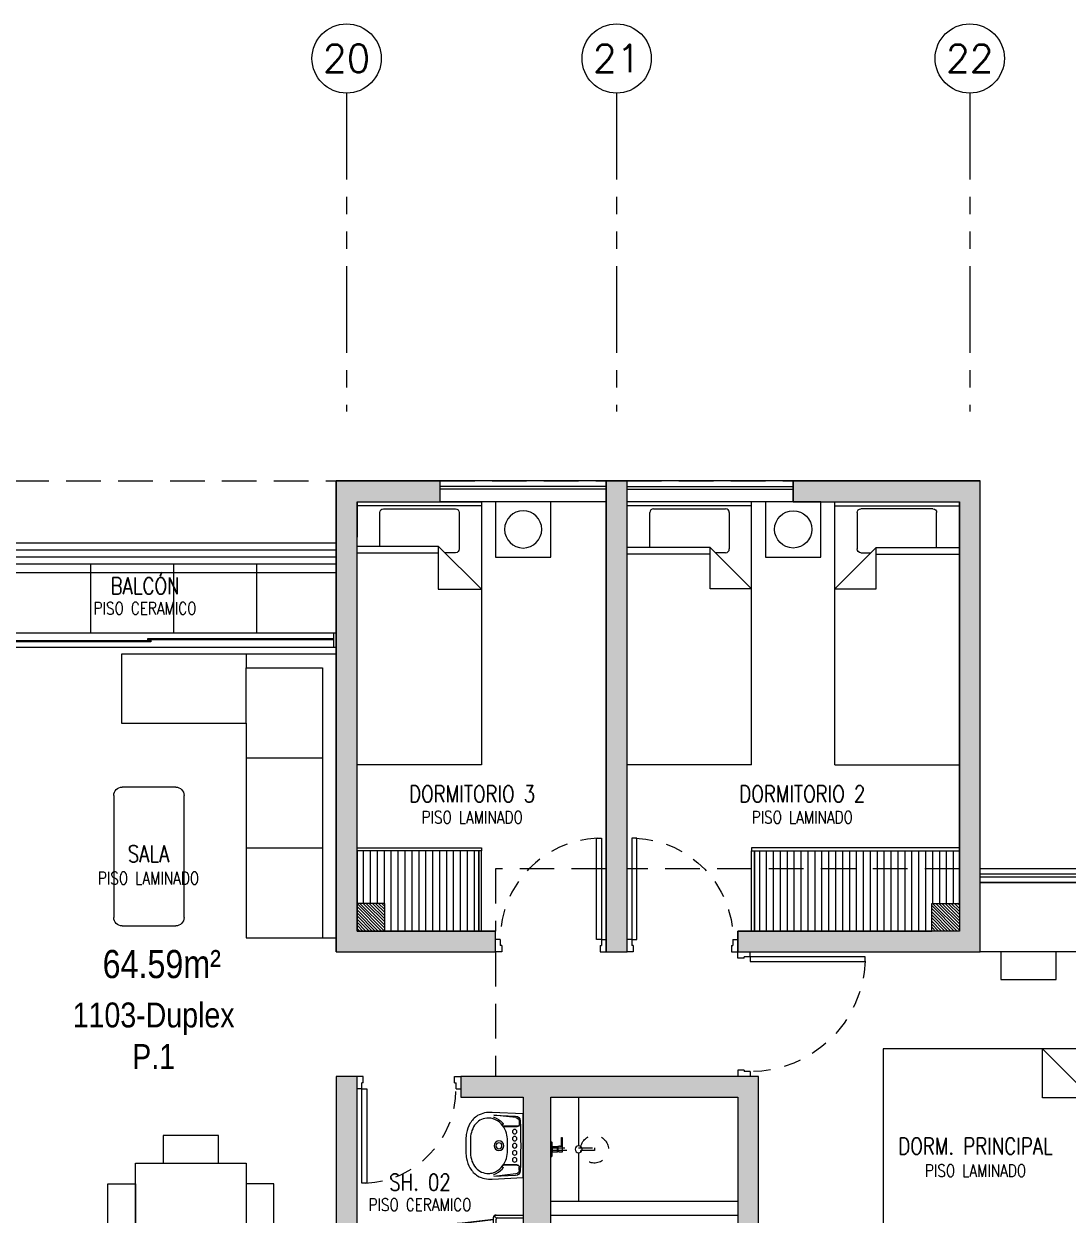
# Model space of a CAD drawing. Header units: millimetres. Extents: x 3765 to 3833, y 1327 to 1657.
# Drawn here: x 3810.27 to 3817.81, y 1415.29 to 1423.89 of the extents above; entities that cross this region are included whole.
import ezdxf
from ezdxf import colors
from ezdxf.entities.mleader import LeaderData, LeaderLine
from ezdxf.enums import TextEntityAlignment as Align
from ezdxf.math import Vec2, Vec3

# ---------------------------------------------------------------- set-up
doc = ezdxf.new("R2010")
doc.units = ezdxf.units.MM
for name, pattern in [('HIDDEN2', [0.1875, 0.125, -0.0625]), ('PHANTOM', [63.5, 31.75, -6.35, 6.35, -6.35, 6.35, -6.35]), ('PHANTOM2', [1.25, 0.625, -0.125, 0.125, -0.125, 0.125, -0.125]), ('X-REF_DP_Arquitectura$0$HIDDEN', [0.375, 0.25, -0.125])]:
    doc.linetypes.add(name, pattern=pattern)
doc.layers.get('0').update_dxf_attribs({"color": 251, "lineweight": 9})
doc.layers.get('DEFPOINTS').update_dxf_attribs({"color": 251, "lineweight": 9})
for name, color, linetype, lineweight in [('A-BARANDAS', 251, 'Continuous', 13), ('A-EJES', 251, 'PHANTOM', 13), ('A-HATCH', 251, 'Continuous', 13), ('A-LINEAS', 251, 'Continuous', 13), ('A-MOBILIARIO', 251, 'Continuous', 13), ('A-MURO BAJO', 251, 'Continuous', 13), ('A-MUROS', 251, 'Continuous', 13), ('A-NUMERACIONDEP', 251, 'Continuous', 13), ('A-SANITARIOS', 251, 'Continuous', 13), ('A-TEXTO-ACABADO PISO', 251, 'Continuous', 13), ('A-TEXTO-AMBIENTE', 251, 'Continuous', 13), ('A-ÁREA TEXTO', 251, 'Continuous', 13), ('A_20_Estructuras', 251, 'Continuous', 13), ('A_50_TextoAmbiente', 251, 'Continuous', 13), ('A_50_Vigas', 251, 'X-REF_DP_Arquitectura$0$HIDDEN', 13), ('A_60_HatchEstructuras', 251, 'Continuous', 13), ('DLP_MOBILIARIO FIJO', 251, 'Continuous', 13)]:
    doc.layers.add(name, color=color, linetype=linetype, lineweight=lineweight)
doc.styles.add('R80', font='ARIALN.TTF', dxfattribs={"height": 2.03})
doc.styles.add('R80-100', font='ARIALN.TTF', dxfattribs={"height": 0.2032})
doc.styles.add('ROMANS', font='romans.shx', dxfattribs={"width": 0.8})

# ---------------------------------------------------------------- blocks, each defined once
blk = doc.blocks.new('EF-P112')
at = {"layer": 'A_60_HatchEstructuras'}
h = blk.add_hatch(color=256, dxfattribs=at)
h.dxf.hatch_style = 1
h.paths.add_polyline_path([(-2.55, 0), (-2.7, 0), (-2.7, -3.4), (-2.55, -3.4)])
h.paths.add_polyline_path([(0, 0), (-1.35, 0), (-1.35, -0.15), (-0.15, -0.15), (-0.15, -3.25), (-1.75, -3.25), (-1.75, -3.4), (0, -3.4)])
h.paths.add_polyline_path([(-3.5, -3.25), (-4.5, -3.25), (-4.5, -0.15), (-3.9, -0.15), (-3.9, 0), (-4.65, 0), (-4.65, -3.4), (-3.5, -3.4)])
h = blk.add_hatch(color=256, dxfattribs=at)
h.dxf.hatch_style = 1
h.paths.add_polyline_path([(-1.6, -4.3), (-3.75, -4.3), (-3.75, -4.45), (-3.3, -4.45), (-3.3, -6.05), (-3.1, -6.05), (-3.1, -4.45), (-1.75, -4.45), (-1.75, -5.5), (-1.6, -5.5)], flags=17)
h.paths.add_polyline_path([(-1.6, -8.35), (-1.7468, -8.35), (-1.75, -8.35), (-1.75, -9.4), (-3.1, -9.4), (-3.1, -7.8), (-3.3, -7.8), (-3.3, -9.4), (-3.75, -9.4), (-3.75, -9.55), (-1.6, -9.55)], flags=17)
h.paths.add_polyline_path([(-4.5, -7), (-1.75, -7), (-1.75, -7.6), (-1.6, -7.6), (-1.6, -7), (1.2, -7), (1.2, -10.95), (1.15, -10.95), (1.15, -11.05), (1.35, -11.05), (1.35, -2.8), (1.15, -2.8), (1.15, -2.9), (1.2, -2.9), (1.2, -6.85), (-1.6, -6.85), (-1.6, -6.25), (-1.75, -6.25), (-1.75, -6.85), (-4.5, -6.85), (-4.5, -4.3), (-4.65, -4.3), (-4.65, -6.85), (-7.5001, -6.85), (-7.5001, -7), (-4.65, -7), (-4.65, -9.55), (-4.5, -9.55)])
at = {"layer": 'A_20_Estructuras'}
for points in [[(-2.55, 0), (-2.7, 0), (-2.7, -3.4), (-2.55, -3.4)], [(0, 0), (-1.35, 0), (-1.35, -0.15), (-0.15, -0.15), (-0.15, -3.25), (-1.75, -3.25), (-1.75, -3.4), (0, -3.4)], [(-3.5, -3.25), (-4.5, -3.25), (-4.5, -0.15), (-3.9, -0.15), (-3.9, 0), (-4.65, 0), (-4.65, -3.4), (-3.5, -3.4)], [(-1.6, -4.3), (-3.75, -4.3), (-3.75, -4.45), (-3.3, -4.45), (-3.3, -6.05), (-3.1, -6.05), (-3.1, -4.45), (-1.75, -4.45), (-1.75, -5.5), (-1.6, -5.5)]]:
    blk.add_lwpolyline(points, close=True, dxfattribs=at)
blk.add_lwpolyline([(-4.5, -6.85), (-4.5, -4.3), (-4.65, -4.3), (-4.65, -6.85)], dxfattribs=at)
at = {"layer": 'A_50_Vigas'}
for p, q in [((-3.9, 0), (-2.7, 0)), ((-2.55, 0), (-1.35, 0)), ((-7.35, 0), (-4.65, 0)), ((1.15, -2.8), (0, -2.8))]:
    blk.add_line(p, q, dxfattribs=at)
for points in [[(-2.7, -2.8), (-3.5, -2.8), (-3.5, -3.25)], [(-0.15, -2.8), (-2.55, -2.8)], [(-3.5, -3.4), (-3.5, -4.3)]]:
    blk.add_lwpolyline(points, dxfattribs=at)
blk = doc.blocks.new('A$C77AB7FBD')
at = {"linetype": 'Continuous'}
for p, q in [((0, 0), (0, 1.9)), ((0.9, 1.9), (0, 1.9)), ((0.9, 0), (0.9, 1.9)), ((0.9, 1.87), (0, 1.87)), ((0.164, 1.57), (0.164, 1.8219)), ((0.1908, 1.8487), (0.7119, 1.8487)), ((0.7386, 1.8219), (0.7386, 1.5585)), ((0.6, 1.57), (0, 1.57)), ((0.6, 1.27), (0.6, 1.57)), ((0.9, 1.27), (0.6, 1.57)), ((0.6, 1.52), (0, 1.52)), ((0.7119, 1.5317), (0.6383, 1.5317)), ((0.9, 1.27), (0.6, 1.27)), ((0.9, 0), (0, 0))]:
    blk.add_line(p, q, dxfattribs=at)
for centre, start, end in [((0.1908, 1.8219), 90, 180), ((0.7119, 1.8219), 0, 90), ((0.7119, 1.5585), 270, 0)]:
    blk.add_arc(centre, 0.0267, start, end, dxfattribs=at)
blk = doc.blocks.new('A$C2EBA15F5')
blk.add_lwpolyline([(0, 0.4), (0, 0), (0.4, 0), (0.4, 0.4)], close=True)
blk.add_circle((0.2, 0.2), 0.1344)
blk = doc.blocks.new('CAMA PROYECCION')
for p, q in [((37.495, 40.6423, 0), (37.495, 38.771, 0)), ((38.3949, 40.6423, 0), (37.495, 40.6423, 0)), ((38.3949, 38.771, 0), (38.3949, 40.6423, 0)), ((38.0806, 39.3741, 0), (38.3949, 39.3741, 0)), ((38.3949, 39.3741, 0), (38.0806, 39.0644, 0)), ((38.0806, 39.0644, 0), (38.0806, 39.3741, 0)), ((38.0806, 39.1133, 0), (37.495, 39.1133, 0)), ((37.495, 39.0644, 0), (38.0806, 39.0644, 0)), ((37.659, 39.0644, 0), (37.659, 38.8203, 0)), ((38.2069, 39.1106, 0), (38.1275, 39.1106, 0)), ((38.2336, 38.8203, 0), (38.2336, 39.0838, 0)), ((37.495, 38.7423, 0), (37.495, 38.9974, 0)), ((38.3949, 38.7423, 0), (38.3949, 38.9974, 0)), ((37.6857, 38.7936, 0), (38.2069, 38.7936, 0)), ((37.495, 38.771, 0), (38.3949, 38.771, 0)), ((37.495, 38.7423, 0), (38.3949, 38.7423, 0))]:
    blk.add_line(p, q)
at = {"elevation": 0}
blk.add_lwpolyline([(38.495, 38.7423), (38.495, 39.1423), (38.895, 39.1423), (38.895, 38.7423)], close=True, dxfattribs=at)
blk.add_circle((38.695, 38.9423, 0), 0.1344)
for centre, start, end in [((38.2069, 39.0838, 0), 0, 90), ((37.6857, 38.8203, 0), 180, 270), ((38.2069, 38.8203, 0), 270, 0)]:
    blk.add_arc(centre, 0.0267, start, end)
blk = doc.blocks.new('ducha marsano')
at = {"linetype": 'HIDDEN2', "ltscale": 0.5, "extrusion": (-4.9425e-10, -7.91123e-10, -1)}
for p, q in [((-0.01, 0), (0.01, 0)), ((0.01, 0), (0.01, -0.3155)), ((-0.0205, -0.08), (-0.0205, -0.0601)), ((0.021, -0.0815), (-0.019, -0.0815)), ((-0.0155, -0.058), (-0.0157, -0.058)), ((-0.01, -0.3155), (-0.01, 0)), ((0.0225, -0.0515), (-0.0001, -0.0515)), ((0.025, -0.0815), (0.021, -0.0815)), ((0.0225, -0.0515), (0.0225, -0.0627)), ((0.0225, -0.0682), (0.0225, -0.077)), ((0.0225, -0.077), (0.025, -0.077)), ((0.025, -0.077), (0.0771, -0.077)), ((0.0771, -0.0815), (0.025, -0.0815)), ((0.0771, -0.077), (0.0816, -0.077)), ((0.0816, -0.0815), (0.0771, -0.0815)), ((0.0816, -0.077), (0.082, -0.077)), ((0.082, -0.0815), (0.0816, -0.0815)), ((0.082, -0.077), (0.084, -0.077)), ((0.084, -0.0815), (0.082, -0.0815)), ((0.0855, -0.0785), (0.0855, -0.08)), ((0.01, -0.3155), (-0.01, -0.3155))]:
    blk.add_line(p, q, dxfattribs=at)
for centre, radius, start, end in [((0.019, -0.08), 0.0015, 270, 360), ((-0.0004, -0.0462), 0.02, 323.95812, 354.92979), ((0.0004, -0.0462), 0.02, 185.07021, 195.2705), ((-0.084, -0.0785), 0.0015, 90, 180), ((-0.084, -0.08), 0.0015, 180, 270), ((0, -0.3155), 0.1, 95.73917, 84.26083)]:
    blk.add_arc(centre, radius, start, end, dxfattribs=at)
at = {"linetype": 'HIDDEN2', "ltscale": 0.5, "extrusion": (-4.94252e-10, -7.91124e-10, -1)}
blk.add_ellipse((0, -0.0515), major_axis=(-0.0225, -0.0095), ratio=0.001448, start_param=0.425436, end_param=1.567366, dxfattribs=at)
at = {"linetype": 'HIDDEN2', "ltscale": 0.5}
for points, degree in [([(-0.0305, 0), (0, 0), (0.0305, 0)], 2), ([(0.0305, 0), (0.0415, 0), (0.0525, 0)], 2), ([(0.0525, 0), (0.0525, -0.0038), (0.0525, -0.0075)], 2), ([(-0.0525, 0), (-0.0525, -0.0038), (-0.0525, -0.0075)], 2), ([(-0.0525, 0), (-0.0415, 0), (-0.0305, 0)], 2), ([(-0.0525, -0.0075), (-0.0525, -0.0075), (-0.0525, -0.0075)], 2), ([(0.0305, -0.008), (0, -0.008), (-0.0305, -0.008)], 2), ([(-0.0215, -0.008), (-0.0215, -0.0093), (-0.0215, -0.0105)], 2), ([(-0.021, -0.011), (-0.007, -0.011), (0.007, -0.011), (0.021, -0.011)], 3), ([(-0.02, -0.011), (-0.02, -0.0294), (-0.02, -0.0477)], 2), ([(-0.0197, -0.048), (0, -0.048), (0.0197, -0.048)], 2), ([(0.02, -0.011), (0.02, -0.0294), (0.02, -0.0477)], 2), ([(0.0215, -0.008), (0.0215, -0.0093), (0.0215, -0.0105)], 2)]:
    blk.add_open_spline(points, degree=degree, dxfattribs=at)
for points, weights in [([(-0.0525, -0.0075), (-0.0525, -0.0075), (-0.0525, -0.0075)], [1, 0.990847086912, 0.982266230892]), ([(-0.052, -0.008), (-0.0525, -0.008), (-0.0525, -0.0075)], [1, 0.707106781193, 1]), ([(-0.0215, -0.0105), (-0.0215, -0.011), (-0.021, -0.011)], [1, 0.70710678154, 1]), ([(-0.02, -0.0477), (-0.02, -0.048), (-0.0197, -0.048)], [1, 0.707106780138, 1]), ([(0.02, -0.0477), (0.02, -0.048), (0.0197, -0.048)], [1, 0.707106779703, 1]), ([(0.0211, -0.011), (0.0211, -0.011), (0.021, -0.011)], [1, 0.992411795776, 1]), ([(0.052, -0.008), (0.0521, -0.008), (0.0521, -0.008)], [1, 0.992411795771, 1])]:
    blk.add_rational_spline(points, weights, degree=2, dxfattribs=at)
for points, knots in [([(-0.0305, -0.008), (-0.0332, -0.008), (-0.0374, -0.008), (-0.0424, -0.008), (-0.0458, -0.008), (-0.0486, -0.008), (-0.0512, -0.008), (-0.052, -0.008), (-0.052, -0.008)], [0, 0, 0, 0, 8.104572, 12.495263, 16.885954, 21.276645, 25.667336, 33.771908, 33.771908, 33.771908, 33.771908]), ([(0.0225, -0.0682), (0.0225, -0.0682), (0.0225, -0.0682), (0.0225, -0.0679), (0.0224, -0.0677), (0.0224, -0.0672), (0.0224, -0.0669), (0.0223, -0.0662), (0.0223, -0.0658), (0.0223, -0.0652), (0.0223, -0.0648), (0.0224, -0.0641), (0.0224, -0.0638), (0.0224, -0.0633), (0.0225, -0.0631), (0.0225, -0.0628), (0.0225, -0.0627), (0.0225, -0.0627)], [0.4148436, 0.4148436, 0.4148436, 0.4148436, 0.5185541, 0.5185541, 0.6222645, 0.6222645, 0.7259759, 0.7259759, 0.8296873, 0.8296873, 0.9333987, 0.9333987, 1.03711, 1.03711, 1.1408205, 1.1408205, 1.2445309, 1.2445309, 1.2445309, 1.2445309]), ([(0.052, -0.008), (0.052, -0.008), (0.0512, -0.008), (0.0486, -0.008), (0.0458, -0.008), (0.0424, -0.008), (0.0374, -0.008), (0.0332, -0.008), (0.0305, -0.008)], [0, 0, 0, 0, 8.104572, 12.495263, 16.885954, 21.276645, 25.667336, 33.771908, 33.771908, 33.771908, 33.771908])]:
    blk.add_open_spline(points, degree=3, knots=knots, dxfattribs=at)
for points, weights, degree, knots in [([(0.0211, -0.011), (0.0211, -0.011), (0.0211, -0.011), (0.0211, -0.011), (0.0214, -0.0109), (0.0215, -0.0107), (0.0215, -0.0105)], [0.918641037743, 0.918640949346, 0.918640860949, 0.918640772552, 0.789223156395, 0.789223156395, 0.918640772552], 3, [0.1238988, 0.1238988, 0.1238988, 0.1238988, 0.1238993, 0.1238993, 0.1238993, 0.78603, 0.78603, 0.78603, 0.78603]), ([(0.0521, -0.008), (0.0521, -0.008), (0.0521, -0.008), (0.0525, -0.0079), (0.0525, -0.0075)], [0.918641037749, 0.918640905153, 0.918640772558, 0.724517853988, 0.918640772558], 2, [0.1238988, 0.1238988, 0.1238988, 0.1238993, 0.1238993, 0.7860311, 0.7860311, 0.7860311])]:
    blk.add_rational_spline(points, weights, degree=degree, knots=knots, dxfattribs=at)
blk = doc.blocks.new('*U87')
for p, q in [((0.01, 0.755), (0.01, 0.8)), ((0.1, 0.765), (0.1, 0.8)), ((0.055, 0.755), (0.01, 0.755)), ((0.1, 0.765), (0.055, 0.765)), ((0.055, 0.755), (0.055, 0.765)), ((0.055, 0.045), (0.01, 0.045)), ((0.01, 0.045), (0.01, 0)), ((0.055, 0.045), (0.055, 0.035)), ((0.1, 0.035), (0.055, 0.035)), ((0.1, 0.035), (0.1, 0))]:
    blk.add_line(p, q)
blk.add_lwpolyline([(0.83, 0.07), (0.83, 0.035), (0.1, 0.035), (0.1, 0.07)], close=True)
at = {"color": 7, "linetype": 'HIDDEN2'}
blk.add_arc((0.0996, 0.034), 0.731, 2.23015, 89.96723, dxfattribs=at)
blk = doc.blocks.new('*U86')
for p, q in [((0.01, 0.855), (0.01, 0.9)), ((0.1, 0.865), (0.055, 0.865)), ((0.055, 0.855), (0.055, 0.865)), ((0.1, 0.865), (0.1, 0.9)), ((0.055, 0.855), (0.01, 0.855)), ((0.055, 0.045), (0.01, 0.045)), ((0.01, 0.045), (0.01, 0)), ((0.055, 0.045), (0.055, 0.035)), ((0.1, 0.035), (0.055, 0.035)), ((0.1, 0.035), (0.1, 0))]:
    blk.add_line(p, q)
blk.add_lwpolyline([(0.93, 0.07), (0.93, 0.035), (0.1, 0.035), (0.1, 0.07)], close=True)
at = {"color": 7, "linetype": 'HIDDEN2'}
blk.add_arc((0.0995, 0.0339), 0.8311, 2.23015, 89.96723, dxfattribs=at)
blk = doc.blocks.new('MESA CENTRO')
for p, q in [((-0.1937, 0), (0.1937, 0)), ((-0.2537, -0.9421), (-0.2537, -0.06)), ((0.2537, -0.06), (0.2537, -0.9421)), ((0.1937, -1.0021), (-0.1937, -1.0021))]:
    blk.add_line(p, q)
for centre, start, end in [((-0.1937, -0.06), 90, 180), ((0.1937, -0.06), 0, 90), ((-0.1937, -0.9421), 180, 270), ((0.1937, -0.9421), 270, 0)]:
    blk.add_arc(centre, 0.06, start, end)
blk = doc.blocks.new('SOFA SEC')
for p, q in [((0, 0.65), (0.1, 0.65)), ((0.1, 0.65), (0.1, 0.1)), ((0.5, 0.65), (0.1, 0.65)), ((0.75, 0.65), (0.75, 0.1)), ((1.4, 0.65), (1.4, 0.1)), ((0.1, 0.1), (2.05, 0.1))]:
    blk.add_line(p, q)
blk.add_lwpolyline([(0.5, 1.55), (0.5, 0.65), (2.05, 0.65), (2.05, 0), (0, 0), (0, 1.55)], close=True)
blk = doc.blocks.new('A$C3E6679A6')
for p, q in [((0, 1.8444), (0.0001, 1.9044)), ((0.0001, 1.9044), (1.4501, 1.9044)), ((1.4501, 1.9044), (1.4501, 1.8444))]:
    blk.add_line(p, q)
at = {"linetype": 'Continuous'}
for p, q in [((0, 1.8444), (1.45, 1.8444)), ((0, 0.0044), (0, 1.8444)), ((0.2173, 1.8167), (0.6414, 1.8167)), ((0.8086, 1.8167), (1.2327, 1.8167)), ((1.45, 1.8444), (1.45, 0.0044)), ((0.1867, 1.5087), (0.1867, 1.786)), ((0.672, 1.786), (0.672, 1.5087)), ((0.778, 1.5087), (0.778, 1.786)), ((1.2633, 1.786), (1.2633, 1.4926)), ((0, 1.5084), (1.0953, 1.5084)), ((1.45, 1.1538), (1.0953, 1.5084)), ((1.0953, 1.5084), (1.0953, 1.1538)), ((1.0953, 1.4524), (0, 1.4524)), ((1.2327, 1.462), (1.1418, 1.462)), ((1.0953, 1.1538), (1.45, 1.1538)), ((1.45, 0.0044), (0, 0.0044))]:
    blk.add_line(p, q, dxfattribs=at)
for centre, start, end in [((0.2173, 1.786), 90, 180), ((0.6414, 1.786), 0, 90), ((0.8086, 1.786), 90, 180), ((1.2327, 1.786), 0, 90), ((1.2327, 1.4926), 270, 0)]:
    blk.add_arc(centre, 0.0306, start, end, dxfattribs=at)
at = {"layer": 'DEFPOINTS', "color": 0, "linetype": 'ByBlock'}
for p in [(0, 1.9044), (0, 0)]:
    blk.add_point(p, dxfattribs=at)
blk = doc.blocks.new('SIFON JET_PLANTA')
at = {"extrusion": (-2.64698e-23, 6.61744e-24, -1)}
for p, q in [((-0.5517, 0.1703, 0), (-0.5465, 0.1722, 0)), ((-0.5465, 0.1722, 0), (-0.5385, 0.1749, 0)), ((-0.5385, 0.1749, 0), (-0.5346, 0.176, 0)), ((-0.5346, 0.176, 0), (-0.5265, 0.1784, 0)), ((-0.5265, 0.1784, 0), (-0.5216, 0.1797, 0)), ((-0.5216, 0.1797, 0), (-0.5148, 0.1813, 0)), ((-0.5148, 0.1813, 0), (-0.5079, 0.1829, 0)), ((-0.5079, 0.1829, 0), (-0.5016, 0.1842, 0)), ((-0.5016, 0.1842, 0), (-0.4865, 0.1867, 0)), ((-0.4865, 0.1867, 0), (-0.4763, 0.188, 0)), ((-0.4763, 0.188, 0), (-0.4726, 0.1884, 0)), ((-0.4726, 0.1884, 0), (-0.4636, 0.1892, 0)), ((-0.4636, 0.1892, 0), (-0.4549, 0.1897, 0)), ((-0.4549, 0.1897, 0), (-0.449, 0.1899, 0)), ((-0.449, 0.1899, 0), (-0.44, 0.19, 0)), ((-0.44, 0.19, 0), (-0.4322, 0.191, 0)), ((-0.4322, 0.191, 0), (-0.215, 0.2181, 0)), ((-0.215, 0.2278, 0), (-0.2149, 0.2323, 0)), ((-0.215, 0.2234, 0), (-0.215, 0.2278, 0)), ((-0.215, 0.2181, 0), (-0.215, 0.2234, 0)), ((-0.2149, 0.2323, 0), (-0.2142, 0.2356, 0)), ((-0.2142, 0.2356, 0), (-0.2129, 0.239, 0)), ((-0.2129, 0.239, 0), (-0.211, 0.2419, 0)), ((-0.211, 0.2419, 0), (-0.2091, 0.2441, 0)), ((-0.2091, 0.2441, 0), (-0.2077, 0.2455, 0)), ((-0.2077, 0.2455, 0), (-0.2055, 0.247, 0)), ((-0.2055, 0.247, 0), (-0.2007, 0.2492, 0)), ((-0.2007, 0.2492, 0), (-0.195, 0.25, 0)), ((-0.195, 0.25, 0), (-0.195, 0.25, 0)), ((-0.195, 0.25, 0), (-0.1605, 0.25, 0)), ((-0.1605, 0.25, 0), (-0.0975, 0.25, 0)), ((-0.0975, 0.25, 0), (-0.0323, 0.25, 0)), ((-0.0323, 0.25, 0), (0, 0.25, 0)), ((0, 0.25, 0), (0, -0.25, 0)), ((-0.6634, 0.0845, 0), (-0.6611, 0.088, 0)), ((-0.6611, 0.088, 0), (-0.657, 0.0936, 0)), ((-0.657, 0.0936, 0), (-0.6534, 0.0984, 0)), ((-0.657, 0.0936, 0), (-0.657, 0.0936, 0)), ((-0.6534, 0.0984, 0), (-0.6503, 0.1023, 0)), ((-0.6534, 0.0984, 0), (-0.6534, 0.0984, 0)), ((-0.6503, 0.1023, 0), (-0.6453, 0.108, 0)), ((-0.6453, 0.108, 0), (-0.6386, 0.1152, 0)), ((-0.6386, 0.1152, 0), (-0.6326, 0.121, 0)), ((-0.6326, 0.121, 0), (-0.6299, 0.1235, 0)), ((-0.6299, 0.1235, 0), (-0.6251, 0.1276, 0)), ((-0.6251, 0.1276, 0), (-0.6206, 0.1314, 0)), ((-0.6206, 0.1314, 0), (-0.6168, 0.1344, 0)), ((-0.6168, 0.1344, 0), (-0.6106, 0.1389, 0)), ((-0.6106, 0.1389, 0), (-0.6061, 0.142, 0)), ((-0.6061, 0.142, 0), (-0.6, 0.1461, 0)), ((-0.6, 0.1461, 0), (-0.5963, 0.1484, 0)), ((-0.5963, 0.1484, 0), (-0.5908, 0.1517, 0)), ((-0.5908, 0.1517, 0), (-0.5862, 0.1543, 0)), ((-0.5862, 0.1543, 0), (-0.5794, 0.158, 0)), ((-0.5794, 0.158, 0), (-0.5693, 0.1629, 0)), ((-0.5693, 0.1629, 0), (-0.5517, 0.1703, 0)), ((-0.69, 0, 0), (-0.6899, 0.0044, 0)), ((-0.6899, 0.0044, 0), (-0.6897, 0.0096, 0)), ((-0.6897, 0.0096, 0), (-0.6893, 0.014, 0)), ((-0.6893, 0.014, 0), (-0.6887, 0.0194, 0)), ((-0.6887, 0.0194, 0), (-0.6881, 0.0236, 0)), ((-0.6881, 0.0236, 0), (-0.6872, 0.0284, 0)), ((-0.6881, 0.0236, 0), (-0.6881, 0.0236, 0)), ((-0.6872, 0.0284, 0), (-0.6867, 0.031, 0)), ((-0.6867, 0.031, 0), (-0.6855, 0.0361, 0)), ((-0.6855, 0.0361, 0), (-0.6838, 0.0421, 0)), ((-0.6855, 0.0361, 0), (-0.6855, 0.0361, 0)), ((-0.6838, 0.0421, 0), (-0.6819, 0.048, 0)), ((-0.6838, 0.0421, 0), (-0.6838, 0.0421, 0)), ((-0.6819, 0.048, 0), (-0.6804, 0.0521, 0)), ((-0.6804, 0.0521, 0), (-0.6793, 0.0547, 0)), ((-0.6793, 0.0547, 0), (-0.6779, 0.0582, 0)), ((-0.6779, 0.0582, 0), (-0.6745, 0.0655, 0)), ((-0.6745, 0.0655, 0), (-0.6722, 0.0699, 0)), ((-0.6745, 0.0655, 0), (-0.6745, 0.0655, 0)), ((-0.6722, 0.0699, 0), (-0.6705, 0.0728, 0)), ((-0.6705, 0.0728, 0), (-0.669, 0.0755, 0)), ((-0.669, 0.0755, 0), (-0.6672, 0.0785, 0)), ((-0.6672, 0.0785, 0), (-0.665, 0.082, 0)), ((-0.665, 0.082, 0), (-0.6634, 0.0845, 0)), ((-0.6899, -0.0065, 0), (-0.69, 0, 0)), ((-0.6896, -0.0111, 0), (-0.6899, -0.0065, 0)), ((-0.6891, -0.0164, 0), (-0.6896, -0.0111, 0)), ((-0.6881, -0.0232, 0), (-0.6891, -0.0164, 0)), ((-0.6876, -0.0264, 0), (-0.6881, -0.0232, 0)), ((-0.687, -0.0296, 0), (-0.6876, -0.0264, 0)), ((-0.6864, -0.0321, 0), (-0.687, -0.0296, 0)), ((-0.6855, -0.0361, 0), (-0.6864, -0.0321, 0)), ((-0.6838, -0.0419, 0), (-0.6855, -0.0361, 0)), ((-0.6827, -0.0457, 0), (-0.6838, -0.0419, 0)), ((-0.6814, -0.0492, 0), (-0.6827, -0.0457, 0)), ((-0.6803, -0.0522, 0), (-0.6814, -0.0492, 0)), ((-0.6792, -0.0551, 0), (-0.6803, -0.0522, 0)), ((-0.6779, -0.0581, 0), (-0.6792, -0.0551, 0)), ((-0.677, -0.0602, 0), (-0.6779, -0.0581, 0)), ((-0.6751, -0.0642, 0), (-0.677, -0.0602, 0)), ((-0.6722, -0.0699, 0), (-0.6751, -0.0642, 0)), ((-0.6706, -0.0727, 0), (-0.6722, -0.0699, 0)), ((-0.6679, -0.0774, 0), (-0.6706, -0.0727, 0)), ((-0.6646, -0.0826, 0), (-0.6679, -0.0774, 0)), ((-0.6623, -0.0862, 0), (-0.6646, -0.0826, 0)), ((-0.6599, -0.0897, 0), (-0.6623, -0.0862, 0)), ((-0.6554, -0.0958, 0), (-0.6599, -0.0897, 0)), ((-0.6494, -0.1032, 0), (-0.6554, -0.0958, 0)), ((-0.6458, -0.1074, 0), (-0.6494, -0.1032, 0)), ((-0.64, -0.1137, 0), (-0.6458, -0.1074, 0)), ((-0.6379, -0.1158, 0), (-0.64, -0.1137, 0)), ((-0.6347, -0.119, 0), (-0.6379, -0.1158, 0)), ((-0.6335, -0.1201, 0), (-0.6347, -0.119, 0)), ((-0.6347, -0.119, 0), (-0.6347, -0.119, 0)), ((-0.6318, -0.1217, 0), (-0.6335, -0.1201, 0)), ((-0.6305, -0.123, 0), (-0.6318, -0.1217, 0)), ((-0.6318, -0.1217, 0), (-0.6318, -0.1217, 0)), ((-0.6288, -0.1244, 0), (-0.6305, -0.123, 0)), ((-0.6276, -0.1255, 0), (-0.6288, -0.1244, 0)), ((-0.6262, -0.1268, 0), (-0.6276, -0.1255, 0)), ((-0.6245, -0.1281, 0), (-0.6262, -0.1268, 0)), ((-0.6235, -0.1291, 0), (-0.6245, -0.1281, 0)), ((-0.6245, -0.1281, 0), (-0.6245, -0.1281, 0)), ((-0.6223, -0.13, 0), (-0.6235, -0.1291, 0)), ((-0.6215, -0.1307, 0), (-0.6223, -0.13, 0)), ((-0.6204, -0.1315, 0), (-0.6215, -0.1307, 0)), ((-0.6193, -0.1324, 0), (-0.6204, -0.1315, 0)), ((-0.6179, -0.1335, 0), (-0.6193, -0.1324, 0)), ((-0.6168, -0.1344, 0), (-0.6179, -0.1335, 0)), ((-0.6153, -0.1355, 0), (-0.6168, -0.1344, 0)), ((-0.6142, -0.1363, 0), (-0.6153, -0.1355, 0)), ((-0.612, -0.1379, 0), (-0.6142, -0.1363, 0)), ((-0.6086, -0.1403, 0), (-0.612, -0.1379, 0)), ((-0.607, -0.1415, 0), (-0.6086, -0.1403, 0)), ((-0.6058, -0.1422, 0), (-0.607, -0.1415, 0)), ((-0.6039, -0.1435, 0), (-0.6058, -0.1422, 0)), ((-0.602, -0.1448, 0), (-0.6039, -0.1435, 0)), ((-0.6004, -0.1458, 0), (-0.602, -0.1448, 0)), ((-0.5987, -0.1469, 0), (-0.6004, -0.1458, 0)), ((-0.5964, -0.1483, 0), (-0.5987, -0.1469, 0)), ((-0.595, -0.1492, 0), (-0.5964, -0.1483, 0)), ((-0.5936, -0.15, 0), (-0.595, -0.1492, 0)), ((-0.5918, -0.1511, 0), (-0.5936, -0.15, 0)), ((-0.5896, -0.1524, 0), (-0.5918, -0.1511, 0)), ((-0.5871, -0.1538, 0), (-0.5896, -0.1524, 0)), ((-0.5833, -0.1559, 0), (-0.5871, -0.1538, 0)), ((-0.5781, -0.1587, 0), (-0.5833, -0.1559, 0)), ((-0.5759, -0.1598, 0), (-0.5781, -0.1587, 0)), ((-0.5738, -0.1608, 0), (-0.5759, -0.1598, 0)), ((-0.5702, -0.1625, 0), (-0.5738, -0.1608, 0)), ((-0.5675, -0.1637, 0), (-0.5702, -0.1625, 0)), ((-0.5659, -0.1645, 0), (-0.5675, -0.1637, 0)), ((-0.5644, -0.1652, 0), (-0.5659, -0.1645, 0)), ((-0.5614, -0.1664, 0), (-0.5644, -0.1652, 0)), ((-0.5598, -0.1671, 0), (-0.5614, -0.1664, 0)), ((-0.5568, -0.1683, 0), (-0.5598, -0.1671, 0)), ((-0.5543, -0.1693, 0), (-0.5568, -0.1683, 0)), ((-0.551, -0.1706, 0), (-0.5543, -0.1693, 0)), ((-0.5491, -0.1713, 0), (-0.551, -0.1706, 0)), ((-0.5465, -0.1722, 0), (-0.5491, -0.1713, 0)), ((-0.5449, -0.1728, 0), (-0.5465, -0.1722, 0)), ((-0.5428, -0.1735, 0), (-0.5449, -0.1728, 0)), ((-0.5412, -0.174, 0), (-0.5428, -0.1735, 0)), ((-0.5385, -0.1749, 0), (-0.5412, -0.174, 0)), ((-0.5352, -0.1759, 0), (-0.5385, -0.1749, 0)), ((-0.5385, -0.1749, 0), (-0.5385, -0.1749, 0)), ((-0.5321, -0.1768, 0), (-0.5352, -0.1759, 0)), ((-0.5296, -0.1775, 0), (-0.5321, -0.1768, 0)), ((-0.5267, -0.1783, 0), (-0.5296, -0.1775, 0)), ((-0.5238, -0.1791, 0), (-0.5267, -0.1783, 0)), ((-0.5267, -0.1783, 0), (-0.5267, -0.1783, 0)), ((-0.5217, -0.1796, 0), (-0.5238, -0.1791, 0)), ((-0.5177, -0.1807, 0), (-0.5217, -0.1796, 0)), ((-0.5151, -0.1813, 0), (-0.5177, -0.1807, 0)), ((-0.5118, -0.1821, 0), (-0.5151, -0.1813, 0)), ((-0.5094, -0.1826, 0), (-0.5118, -0.1821, 0)), ((-0.5066, -0.1832, 0), (-0.5094, -0.1826, 0)), ((-0.5022, -0.184, 0), (-0.5066, -0.1832, 0)), ((-0.4974, -0.1849, 0), (-0.5022, -0.184, 0)), ((-0.495, -0.1854, 0), (-0.4974, -0.1849, 0)), ((-0.4974, -0.1849, 0), (-0.4974, -0.1849, 0)), ((-0.4936, -0.1856, 0), (-0.495, -0.1854, 0)), ((-0.4916, -0.1859, 0), (-0.4936, -0.1856, 0)), ((-0.4884, -0.1864, 0), (-0.4916, -0.1859, 0)), ((-0.4862, -0.1867, 0), (-0.4884, -0.1864, 0)), ((-0.4824, -0.1872, 0), (-0.4862, -0.1867, 0)), ((-0.4812, -0.1874, 0), (-0.4824, -0.1872, 0)), ((-0.4785, -0.1877, 0), (-0.4812, -0.1874, 0)), ((-0.4761, -0.188, 0), (-0.4785, -0.1877, 0)), ((-0.4735, -0.1883, 0), (-0.4761, -0.188, 0)), ((-0.4695, -0.1887, 0), (-0.4735, -0.1883, 0)), ((-0.4651, -0.189, 0), (-0.4695, -0.1887, 0)), ((-0.4639, -0.1891, 0), (-0.4651, -0.189, 0)), ((-0.4651, -0.189, 0), (-0.4651, -0.189, 0)), ((-0.4619, -0.1893, 0), (-0.4639, -0.1891, 0)), ((-0.4592, -0.1894, 0), (-0.4619, -0.1893, 0)), ((-0.4568, -0.1896, 0), (-0.4592, -0.1894, 0)), ((-0.455, -0.1897, 0), (-0.4568, -0.1896, 0)), ((-0.4518, -0.1898, 0), (-0.455, -0.1897, 0)), ((-0.449, -0.1899, 0), (-0.4518, -0.1898, 0)), ((-0.4467, -0.1899, 0), (-0.449, -0.1899, 0)), ((-0.4428, -0.19, 0), (-0.4467, -0.1899, 0)), ((-0.44, -0.19, 0), (-0.4428, -0.19, 0)), ((-0.215, -0.2181, 0), (-0.44, -0.19, 0)), ((-0.215, -0.227, 0), (-0.215, -0.2181, 0)), ((-0.215, -0.23, 0), (-0.215, -0.227, 0)), ((-0.2147, -0.2335, 0), (-0.215, -0.23, 0)), ((-0.2138, -0.2369, 0), (-0.2147, -0.2335, 0)), ((-0.2126, -0.2395, 0), (-0.2138, -0.2369, 0)), ((-0.2138, -0.2369, 0), (-0.2138, -0.2369, 0)), ((-0.2108, -0.2423, 0), (-0.2126, -0.2395, 0)), ((-0.2126, -0.2395, 0), (-0.2126, -0.2395, 0)), ((-0.2091, -0.2441, 0), (-0.2108, -0.2423, 0)), ((-0.2108, -0.2423, 0), (-0.2108, -0.2423, 0)), ((-0.2108, -0.2423, 0), (-0.2108, -0.2423, 0)), ((-0.209, -0.244, 0), (-0.2091, -0.2441, 0)), ((-0.2067, -0.2462, 0), (-0.209, -0.244, 0)), ((-0.209, -0.244, 0), (-0.209, -0.244, 0)), ((-0.2029, -0.2484, 0), (-0.2067, -0.2462, 0)), ((-0.2067, -0.2462, 0), (-0.2067, -0.2462, 0)), ((-0.1995, -0.2495, 0), (-0.2029, -0.2484, 0)), ((-0.2029, -0.2484, 0), (-0.2029, -0.2484, 0)), ((-0.195, -0.25, 0), (-0.1995, -0.2495, 0)), ((0, -0.25, 0), (-0.195, -0.25, 0))]:
    blk.add_line(p, q, dxfattribs=at)
for p, q in [((-0.215, 0.2181, 0), (-0.44, 0.19, 0)), ((-0.215, -0.23, 0), (-0.215, 0.23, 0)), ((-0.2091, 0.2441, 0), (-0.1921, 0.2271, 0)), ((-0.195, 0.25, 0), (0, 0.25, 0)), ((-0.195, -0.22, 0), (-0.195, 0.22, 0)), ((-0.185, 0.23, 0), (0, 0.23, 0)), ((0, 0.25, 0), (0, -0.25, 0)), ((-0.265, 0.0718, 0), (-0.265, 0.1028, 0)), ((-0.255, -0.0562, 0), (-0.255, 0.0562, 0)), ((-0.265, -0.1028, 0), (-0.265, -0.0718, 0)), ((-0.215, -0.2181, 0), (-0.44, -0.19, 0)), ((-0.2091, -0.2441, 0), (-0.1921, -0.2271, 0)), ((0, -0.25, 0), (-0.195, -0.25, 0)), ((0, -0.23, 0), (-0.185, -0.23, 0))]:
    blk.add_line(p, q)
at = {"elevation": 0}
for points in [[(-0.265, 0.1028, 0.0362), (-0.2844, 0.1202, 0.08725), (-0.3535, 0.1565, 0.077598), (-0.44, 0.17, 0.077598), (-0.5265, 0.1565, 0.08725), (-0.5956, 0.1202, 0.105601), (-0.6443, 0.0627, 0.12364), (-0.66, 0, 0.12364), (-0.6443, -0.0627, 0.105601), (-0.5956, -0.1202, 0.08725), (-0.5265, -0.1565, 0.077598), (-0.44, -0.17, 0.077598)], [(-0.255, 0.0562, 0.100268), (-0.2967, 0.1044, 0.08725), (-0.3596, 0.1374, 0.077598), (-0.44, 0.15, 0.077598), (-0.5204, 0.1374, 0.08725), (-0.5833, 0.1044, 0.105601), (-0.6266, 0.0532, 0.12364), (-0.64, 0, 0.12364), (-0.6266, -0.0532, 0.105601), (-0.5833, -0.1044, 0.08725), (-0.5204, -0.1374, 0.077598), (-0.44, -0.15, 0.077598)], [(-0.44, -0.15, 0.077598), (-0.3596, -0.1374, 0.08725), (-0.2967, -0.1044, 0.100268), (-0.255, -0.0562, 0.12364)], [(-0.44, -0.17, 0.077598), (-0.3535, -0.1565, 0.08725), (-0.2844, -0.1202, 0.0362), (-0.265, -0.1028, 0.12364)]]:
    blk.add_lwpolyline(points, format="xyb", dxfattribs=at)
for centre, radius, start, end in [((-0.4613, -0.0702, 0), 0.257, 107.47412, 127.23483), ((-0.44, -0.1379, 0), 0.3279, 90, 107.47412), ((-0.195, 0.23, 0), 0.02, 90, 180), ((-0.185, 0.22, 0), 0.01, 90, 180), ((-0.4939, -0.0273, 0), 0.203, 127.23483, 151.40883), ((-0.544, 0, 0), 0.146, 151.40883, 180), ((-0.544, 0, 0), 0.146, 180, 208.59117), ((-0.4939, 0.0273, 0), 0.203, 208.59117, 232.76517), ((-0.4613, 0.0702, 0), 0.257, 232.76517, 252.52588), ((-0.44, 0.1379, 0), 0.3279, 252.52588, 270), ((-0.195, -0.23, 0), 0.02, 180, 270), ((-0.185, -0.22, 0), 0.01, 180, 270)]:
    blk.add_arc(centre, radius, start, end)
blk = doc.blocks.new('BOWL-ITALGRIF_VARADERO_01')
for p, q in [((-0.2032, -0.1971), (-0.2208, -0.038)), ((0.2032, -0.1971), (0.2208, -0.038)), ((-0.1404, -0.2077), (-0.1424, -0.1083)), ((-0.1375, -0.205), (-0.1375, -0.1117)), ((0.1375, -0.205), (0.1375, -0.1117)), ((0.1404, -0.2077), (0.1424, -0.1083)), ((-0.1753, -0.222), (-0.1544, -0.222)), ((0.1753, -0.222), (0.1544, -0.222))]:
    blk.add_line(p, q)
for points in [[(-0.0917, 0.1589, -0.02989), (-0.0456, 0.1646, -0.007822), (0.0456, 0.1646, -0.02989), (0.0918, 0.1589, -0.091737), (0.1601, 0.1343, -0.112496), (0.2175, 0.0792, -0.147885), (0.2402, -0.0257), (0.23, -0.25), (-0.23, -0.25), (-0.2402, -0.0257, -0.147885), (-0.2175, 0.0792, -0.112496), (-0.1601, 0.1343, -0.091737)], [(-0.0496, -0.1363, -0.062677), (-0.1048, -0.1249, -0.110639), (-0.1576, -0.091, -0.120976), (-0.195, -0.0344, -0.061198), (-0.2, 0, -0.21707), (-0.1593, 0.092, -0.174983), (-0.0545, 0.1298, -0.010618), (0, 0.131, -0.010618), (0.0545, 0.1298, -0.174983), (0.1593, 0.092, -0.21707), (0.2, 0, -0.061198), (0.195, -0.0344, -0.120976), (0.1576, -0.091, -0.110639), (0.1048, -0.1249, -0.062677), (0.0496, -0.1363, -0.017583), (0, -0.138, -0.017583)]]:
    blk.add_lwpolyline(points, format="xyb", close=True)
for points in [[(-0.2216, -0.0381), (-0.2145, -0.1954, 0.390823), (-0.1807, -0.2288, 0.017524), (0.1807, -0.2288, 0.390823), (0.2145, -0.1954), (0.2216, -0.0381)], [(-0.2072, -0.035, 0.005), (-0.2064, -0.038, 0.121292), (-0.166, -0.0996, 0.007977), (-0.1624, -0.1031)], [(0.2072, -0.035, -0.005), (0.2064, -0.038, -0.121292), (0.166, -0.0996, -0.007977), (0.1624, -0.1031)]]:
    blk.add_lwpolyline(points, format="xyb")
for centre, radius in [((0, -0.075), 0.035), ((0, -0.075), 0.0215), ((-0.1015, -0.1885), 0.0165), ((-0.051, -0.1885), 0.0165), ((0, -0.1885), 0.0165), ((0.051, -0.1885), 0.0165), ((0.1015, -0.1885), 0.0165)]:
    blk.add_circle(centre, radius)
for centre, radius, start, end in [((-0.1583, -0.0987), 0.006, 226.64309, 46.64309), ((-0.1404, -0.1083), 0.002, 54.36186, 181.13739), ((-0.1355, -0.1117), 0.002, 56.71088, 180), ((0.1048, -0.1249), 9.094947017729287e-16, 0, 217.6714), ((0.1355, -0.1117), 0.002, 0, 123.28912), ((0.1404, -0.1083), 0.002, 358.86261, 125.63814), ((0.1583, -0.0987), 0.006, 133.35691, 313.35691), ((-0.1753, -0.194), 0.028, 186.31112, 270), ((-0.1545, -0.205), 0.017, 270, 0), ((-0.1544, -0.208), 0.014, 270, 1.13739), ((0.1545, -0.205), 0.017, 180, 270), ((0.1544, -0.208), 0.014, 178.86261, 270), ((0.1753, -0.194), 0.028, 270, 353.68888)]:
    blk.add_arc(centre, radius, start, end)
blk = doc.blocks.new('*U109')
for p, q in [((0.01, 0.705), (0.01, 0.75)), ((0.055, 0.705), (0.01, 0.705)), ((0.1, 0.715), (0.055, 0.715)), ((0.055, 0.705), (0.055, 0.715)), ((0.1, 0.715), (0.1, 0.75)), ((0.055, 0.045), (0.01, 0.045)), ((0.01, 0.045), (0.01, 0)), ((0.055, 0.045), (0.055, 0.035)), ((0.1, 0.035), (0.055, 0.035)), ((0.1, 0.035), (0.1, 0))]:
    blk.add_line(p, q)
blk.add_lwpolyline([(0.78, 0.07), (0.78, 0.035), (0.1, 0.035), (0.1, 0.07)], close=True)
at = {"color": 7, "linetype": 'HIDDEN2'}
blk.add_arc((0.0996, 0.0341), 0.6809, 2.23015, 89.96723, dxfattribs=at)
blk = doc.blocks.new('A$Cb5611ba7')
for points in [[(0.15, 0.1735), (0.15, -0.0265), (0.56, -0.0265), (0.56, 0.1735)], [(1.15, 0.1735), (1.15, -0.0265), (0.74, -0.0265), (0.74, 0.1735)], [(0, -0.0265), (0, -0.8265), (1.3, -0.8265), (1.3, -0.0265)], [(0, -0.2265), (0, -0.6265), (-0.2, -0.6265), (-0.2, -0.2265)], [(1.5, -0.6265), (1.3, -0.6265), (1.3, -0.2265), (1.5, -0.2265)], [(0.15, -1.0265), (0.15, -0.8265), (0.56, -0.8265), (0.56, -1.0265)], [(1.15, -1.0265), (1.15, -0.8265), (0.74, -0.8265), (0.74, -1.0265)]]:
    blk.add_lwpolyline(points, close=True)
blk = doc.blocks.new('DPTO 65_D1')
at = {"layer": 'A-HATCH'}
h = blk.add_hatch(dxfattribs=at)
h.set_pattern_fill('_USER', color=8, scale=0.6, double=1, pattern_type=0)
h.set_pattern_definition([(0, (-0.15005, 6.325), (0, 0.6), []), (90, (-0.15005, 6.325), (-0.6, 4e-17), [])])
h.paths.add_polyline_path([(-2.8501, 6.325), (-0.1501, 6.325), (-0.1501, 5.825), (-2.8501, 5.825)])
h = blk.add_hatch(dxfattribs=at)
h.set_pattern_fill('ANSI31', color=8, scale=0.005, angle=180)
h.paths.add_polyline_path([(-7.3501, 3.875), (-7.1501, 3.875), (-7.1501, 3.675), (-7.3501, 3.675)])
h = blk.add_hatch(dxfattribs=at)
h.set_pattern_fill('ANSI31', color=8, scale=0.005)
h.set_pattern_definition([(45, (-72.590967, -25.000034), (-0.01122532, 0.01122532), [])])
h.paths.add_polyline_path([(-3.0001, 3.875), (-3.2001, 3.875), (-3.2001, 3.675), (-3.0001, 3.675)])
at = {"layer": 'DLP_MOBILIARIO FIJO'}
h = blk.add_hatch(dxfattribs=at)
h.set_pattern_fill('_USER', color=8, scale=0.05, angle=450, pattern_type=0)
h.set_pattern_definition([(90, (-22.93, -16.620034), (-0.05, 2e-17), [])])
h.paths.add_polyline_path([(-5.8701, 4.255), (-5.8701, 3.675), (-7.1501, 3.675), (-7.1501, 3.875), (-7.3501, 3.875), (-7.3501, 4.255)])
h = blk.add_hatch(dxfattribs=at)
h.set_pattern_fill('_USER', color=8, scale=0.05, angle=270, pattern_type=0)
h.set_pattern_definition([(270, (-24.92, -16.620034), (0.05, -9e-18), [])])
h.paths.add_polyline_path([(-3.8801, 4.255), (-3.0001, 4.255), (-3.0001, 3.875), (-3.2001, 3.875), (-3.2001, 3.675), (-3.8801, 3.675)])
at = {"layer": 'A-BARANDAS', "color": 8, "elevation": 0}
for points in [[(-2.8501, 6.425), (-0.1501, 6.425)], [(-2.8501, 6.375), (-0.1501, 6.375)]]:
    blk.add_lwpolyline(points, dxfattribs=at)
at = {"layer": 'A-LINEAS', "color": 8}
for p, q in [((-4.6001, 2.475), (-4.6001, 2.125)), ((-4.6001, 2.075), (-4.6001, 1.725))]:
    blk.add_line(p, q, dxfattribs=at)
blk.add_circle((-4.6001, 2.1), 0.025, dxfattribs=at)
at = {"layer": 'A-MOBILIARIO', "color": 8}
blk.add_lwpolyline([(-8.7001, 3.525), (-7.5001, 3.525), (-7.5001, 4.025), (-8.6501, 4.025)], dxfattribs=at)
blk.add_lwpolyline([(-8.0501, 3.325), (-8.0501, 3.525), (-7.6501, 3.525), (-7.6501, 3.325)], close=True, dxfattribs=at)
at = {"layer": 'A-MURO BAJO', "color": 8}
for p, q in [((-6.1501, 6.925), (-4.9501, 6.925)), ((-4.8001, 6.925), (-3.6001, 6.925)), ((-6.1501, 6.775), (-4.9501, 6.775)), ((-4.8001, 6.775), (-3.6001, 6.775)), ((-2.8301, 5.825, 0), (-0.1701, 5.825, 0)), ((-0.1701, 5.725, 0), (-2.8301, 5.725, 0)), ((-8.6501, 4.125), (-7.5001, 4.125)), ((-8.6501, 4.025), (-7.5001, 4.025)), ((-4.4001, 1.725), (-5.7501, 1.725)), ((-4.4001, 1.625), (-5.7501, 1.625))]:
    blk.add_line(p, q, dxfattribs=at)
at = {"layer": 'A-MURO BAJO', "color": 8, "elevation": 0}
for points in [[(-2.8501, 6.475), (-0.1501, 6.475)], [(-2.8501, 6.325), (-0.1501, 6.325)]]:
    blk.add_lwpolyline(points, dxfattribs=at)
at = {"layer": 'A-MUROS', "color": 8}
for p, q in [((-6.1501, 6.925), (-7.5001, 6.925)), ((-7.5001, 3.525), (-7.5001, 6.925)), ((-6.1501, 6.775), (-6.1501, 6.925)), ((-4.8001, 6.925), (-4.9501, 6.925)), ((-4.9501, 3.525), (-4.9501, 6.925)), ((-4.8001, 3.525), (-4.8001, 6.925)), ((-2.8501, 6.925), (-3.6001, 6.925)), ((-3.6001, 6.775), (-3.6001, 6.925)), ((-2.8501, 3.525), (-2.8501, 6.925)), ((-6.1501, 6.775), (-7.3501, 6.775)), ((-7.3501, 3.875), (-7.3501, 6.775)), ((-3.0001, 6.775), (-3.6001, 6.775)), ((-3.0001, 3.875), (-3.0001, 6.775)), ((-7.1501, 3.875), (-7.3501, 3.875)), ((-7.1501, 3.675), (-7.1501, 3.875)), ((-3.2001, 3.675), (-3.2001, 3.875)), ((-3.2001, 3.875), (-3.0001, 3.875)), ((-5.7501, 3.675), (-7.1501, 3.675)), ((-5.7501, 3.525), (-5.7501, 3.675)), ((-3.2001, 3.675), (-4.0001, 3.675)), ((-4.0001, 3.525), (-4.0001, 3.675)), ((-5.7501, 3.525), (-7.5001, 3.525)), ((-4.8001, 3.525), (-4.9501, 3.525)), ((-2.8501, 3.525), (-4.0001, 3.525)), ((-5.9001, 1.425), (-5.9001, 2.625)), ((-5.9001, 2.625), (-3.7501, 2.625)), ((-3.7501, 2.625), (-3.7501, 2.475)), ((-3.0001, 0.075), (-3.0001, 2.625)), ((-3.0001, 2.625), (-2.8501, 2.625)), ((-2.8501, 2.625), (-2.8501, 0.075)), ((-4.4001, 2.475), (-5.7501, 2.475)), ((-5.7501, 2.475), (-5.7501, 1.425)), ((-4.4001, 0.975), (-4.4001, 2.475)), ((-3.7501, 2.475), (-4.2001, 2.475)), ((-4.2001, 2.475), (-4.2001, 0.975))]:
    blk.add_line(p, q, dxfattribs=at)
at = {"layer": 'DLP_MOBILIARIO FIJO', "color": 8}
for p, q in [((-4.9501, 6.885), (-6.1501, 6.885)), ((-4.8001, 6.885), (-3.6001, 6.885)), ((-4.9501, 6.865), (-6.1501, 6.865)), ((-4.8001, 6.865), (-3.6001, 6.865)), ((-8.6501, 4.085), (-7.5001, 4.085)), ((-8.6501, 4.065), (-7.5001, 4.065))]:
    blk.add_line(p, q, dxfattribs=at)
at = {"layer": 'DLP_MOBILIARIO FIJO', "color": 8, "elevation": 0}
for points in [[(-2.8301, 5.725), (-2.8501, 5.725), (-2.8501, 5.825), (-2.8301, 5.825)], [(-1.4901, 5.7875), (-2.8301, 5.7875), (-2.8301, 5.7775), (-1.4901, 5.7775)], [(-1.5101, 5.7625), (-0.1701, 5.7625), (-0.1701, 5.7725), (-1.5101, 5.7725)], [(-5.8501, 4.275), (-5.8501, 4.255), (-7.3501, 4.255), (-7.3501, 4.275)], [(-5.8701, 3.675), (-5.8501, 3.675), (-5.8501, 4.255), (-5.8701, 4.255)], [(-3.9001, 4.275), (-3.9001, 4.255), (-3.0001, 4.255), (-3.0001, 4.275)], [(-3.8801, 3.675), (-3.9001, 3.675), (-3.9001, 4.255), (-3.8801, 4.255)]]:
    blk.add_lwpolyline(points, close=True, dxfattribs=at)
at = {"layer": 'DLP_MOBILIARIO FIJO', "color": 8}
for points in [[(-7.3501, 3.675), (-5.8701, 3.675), (-5.8701, 4.255), (-7.3501, 4.255)], [(-3.0001, 3.675), (-3.8801, 3.675), (-3.8801, 4.255), (-3.0001, 4.255)]]:
    blk.add_lwpolyline(points, close=True, dxfattribs=at)
at = {"layer": 'A-MOBILIARIO', "color": 8}
blk.add_blockref('A$C77AB7FBD', (-7.3501, 4.875), dxfattribs=at)
at = {"layer": 'A-MOBILIARIO', "color": 8, "extrusion": (0, 0, -1), "zscale": -1}
blk.add_blockref('A$C2EBA15F5', (5.9501, 6.375), dxfattribs=at)
at = {"layer": 'A-MOBILIARIO', "color": 8, "xscale": -1}
blk.add_blockref('A$C77AB7FBD', (-4.95, 4.875), dxfattribs=at)
at = {"layer": 'A-MOBILIARIO', "color": 8}
for name, p, rotation in [('CAMA PROYECCION', (34.4949, 45.5173, 0), 180), ('SOFA SEC', (-2.8501, 5.675, 0), 269.9995671478981), ('MESA CENTRO', (-1.4973, 4.7141, 0), 359.999977420888), ('*U87', (-4.9501, 3.515), 90), ('*U86', (-5.7401, 3.525), 180), ('A$Cb5611ba7', (-1.3735, 2), 270)]:
    blk.add_blockref(name, p, dxfattribs=dict(at, rotation=rotation))
for name, p, xscale, rotation in [('*U87', (-4.8001, 3.515), -1.000000000000004, 270), ('*U109', (-3.0001, 2.635), -1.000000000000017, 90)]:
    blk.add_blockref(name, p, dxfattribs=dict(at, xscale=xscale, rotation=rotation))
at = {"layer": 'A-MOBILIARIO', "color": 8, "extrusion": (0, 0, -1), "xscale": -1.000000000000004, "zscale": -1.000000000000004, "rotation": 270}
blk.add_blockref('A$C3E6679A6', (6.7956, 1.375), dxfattribs=at)
at = {"layer": 'A-SANITARIOS', "color": 8, "rotation": 270}
blk.add_blockref('BOWL-ITALGRIF_VARADERO_01', (-3.9501, 2.125, 0), dxfattribs=at)
at = {"layer": 'A-SANITARIOS', "color": 8, "extrusion": (-7.91123e-10, -4.9425e-10, -1), "rotation": 90.00000070035715}
blk.add_blockref('ducha marsano', (4.4001, 2.1, 0), dxfattribs=at)
at = {"layer": 'A-SANITARIOS', "color": 8, "extrusion": (-3.60286e-08, 4.49068e-08, -1), "zscale": -1, "rotation": 1.331223222925988e-06}
blk.add_blockref('SIFON JET_PLANTA', (4.2001, 1.375, 0), dxfattribs=at)
blk = doc.blocks.new('TC_P10')
at = {"xscale": -1}
blk.add_blockref('DPTO 65_D1', (41.1999, 4.125), dxfattribs=at)
blk = doc.blocks.new('TEXTO AMBIENTES P10')
at = {"layer": 'A-TEXTO-ACABADO PISO', "char_height": 0.09, "attachment_point": 2, "style": 'ROMANS'}
for s, width, insert in [('PISO CERAMICO', 1.20225, (41.3197, -0.8751)), ('PISO LAMINADO', 1.20225, (43.6818, -2.3834)), ('PISO LAMINADO', 1.20225, (46.0658, -2.3834)), ('PISO LAMINADO', 1.034523, (41.3448, -2.8233, 0)), ('PISO LAMINADO', 1.20225, (47.317, -4.9347)), ('PISO CERAMICO', 1.20225, (43.3052, -5.1808))]:
    blk.add_mtext_dynamic_manual_height_columns(s, width=width, gutter_width=12.5, heights=[0], dxfattribs=dict(at, insert=insert))
at = {"layer": 'A-TEXTO-AMBIENTE', "style": 'ROMANS', "width": 0.8}
for s, p in [('BALCÓN', (41.32, -0.8183, 0)), ('DORMITORIO 3', (43.6816, -2.3201, 0)), ('DORMITORIO 2', (46.0659, -2.3201, 0)), ('SALA', (41.3449, -2.752, 0)), ('DORM. PRINCIPAL', (47.3168, -4.8624, 0)), ('SH. 02', (43.3049, -5.1234, 0))]:
    blk.add_text(s, height=0.12, dxfattribs=at).set_placement(p, align=Align.CENTER)
blk = doc.blocks.new('_Dot')
at = {"color": 0, "linetype": 'ByBlock', "lineweight": -2}
blk.add_line((-0.5, 0), (-1, 0), dxfattribs=at)
at = {"color": 0, "linetype": 'ByBlock', "const_width": 0.5}
blk.add_lwpolyline([(-0.25, 0, 1), (0.25, 0, 1)], format="xyb", close=True, dxfattribs=at)
blk = doc.blocks.new('Ejes_Torre C')
at = {"layer": 'A-EJES', "linetype": 'PHANTOM2'}
for points in [[(44.125, 16.65), (44.125, 14.35)], [(46.075, 16.65), (46.075, 14.35)], [(48.625, 16.65), (48.625, 14.35)]]:
    blk.add_lwpolyline(points, dxfattribs=at)
at = {"layer": 'A-EJES', "linetype": 'Continuous'}
for centre in [(44.125, 16.9), (46.075, 16.9), (48.625, 16.9)]:
    blk.add_circle(centre, 0.25, dxfattribs=at)
at = {"layer": 'A-EJES', "linetype": 'Continuous', "style": 'ROMANS'}
for s, p in [('20', (44.125, 16.9)), ('21', (46.075, 16.9)), ('22', (48.625, 16.9))]:
    blk.add_text(s, height=0.2, dxfattribs=at).set_placement(p, align=Align.MIDDLE_CENTER)
blk = doc.blocks.new('pisos superiores')
at = {"layer": 'A-MOBILIARIO'}
blk.add_lwpolyline([(21.75, -2.925), (21.75, -2.425), (22.95, -2.425), (22.95, -2.925)], close=True, dxfattribs=at)
blk = doc.blocks.new('areas-TE')
at = {"layer": 'A-ÁREA TEXTO', "color": 8, "insert": (41.0131, -78.3864, 0), "char_height": 0.2032, "width": 2.294455, "attachment_point": 1, "style": 'R80-100'}
blk.add_mtext('\\pxql;64.59m²', dxfattribs=at)
at = {"layer": 'A-NUMERACIONDEP'}
ml = blk.add_multileader_mtext('Standard', dxfattribs=at)
ml.set_content('1103-Duplex P.1', color=256, style='R80')
ml.set_leader_properties(color=256)
ml.set_arrow_properties(name='DOT')
ml.build(insert=Vec2(0, 0))
ml.multileader.update_dxf_attribs({"leader_type": 0, "has_text_frame": 1, "text_left_attachment_type": 2, "text_right_attachment_type": 2, "dogleg_length": 0.36, "arrow_head_size": 0.06, "scale": 0.06})
ctx = ml.context
ctx.base_point, ctx.scale, ctx.char_height, ctx.arrow_head_size, ctx.landing_gap_size, ctx.plane_origin = Vec3(40.5834, -78.8811), 0.06, 0.18, 0.06, 0.06, Vec3(40.416, -78.8855)
ctx.left_attachment, ctx.right_attachment, ctx.text_align_type = 2, 2, 1
notes = []
notes.append((ctx, [(0, (1, 1, 0), (42.2708, -78.8811), (-1, 0), 0.0917, [(0, [(42.5574, -78.5322)], 0, [])])]))
ctx.mtext.insert, ctx.mtext.width, ctx.mtext.alignment, ctx.mtext.flow_direction = Vec3(41.3813, -78.7657), 1.716032, 2, 5
for ctx, leaders in notes:
    for number, flags, end, landing, length, lines in leaders:
        leader = LeaderData()
        leader.index, (leader.has_last_leader_line, leader.has_dogleg_vector, leader.attachment_direction) = number, flags
        leader.last_leader_point, leader.dogleg_vector, leader.dogleg_length = Vec3(end), Vec3(landing), length
        for number, points, colour, breaks in lines:
            line = LeaderLine()
            line.index, line.vertices, line.color, line.breaks = number, Vec3.list(points), colors.encode_raw_color(colour), breaks
            leader.lines.append(line)
        ctx.leaders.append(leader)

msp = doc.modelspace()

# ---------------------------------------------------------------- block references
msp.add_blockref('EF-P112', (3817.1721, 1420.5876))

# ---------------------------------------------------------------- next in the draw order: block references
msp.add_blockref('TC_P10', (3768.4721, 1409.5379))

# ---------------------------------------------------------------- next in the draw order: block references
msp.add_blockref('areas-TE', (3769.8221, 1495.5879))
at = {"layer": 'A-EJES'}
msp.add_blockref('Ejes_Torre C', (3768.4721, 1406.7379), dxfattribs=at)
at = {"layer": 'A-MURO BAJO'}
msp.add_blockref('pisos superiores', (3795.4221, 1420.1129), dxfattribs=at)
at = {"layer": 'A_50_TextoAmbiente'}
msp.add_blockref('TEXTO AMBIENTES P10', (3769.8221, 1420.5879), dxfattribs=at)

doc.saveas('drawing.dxf')
